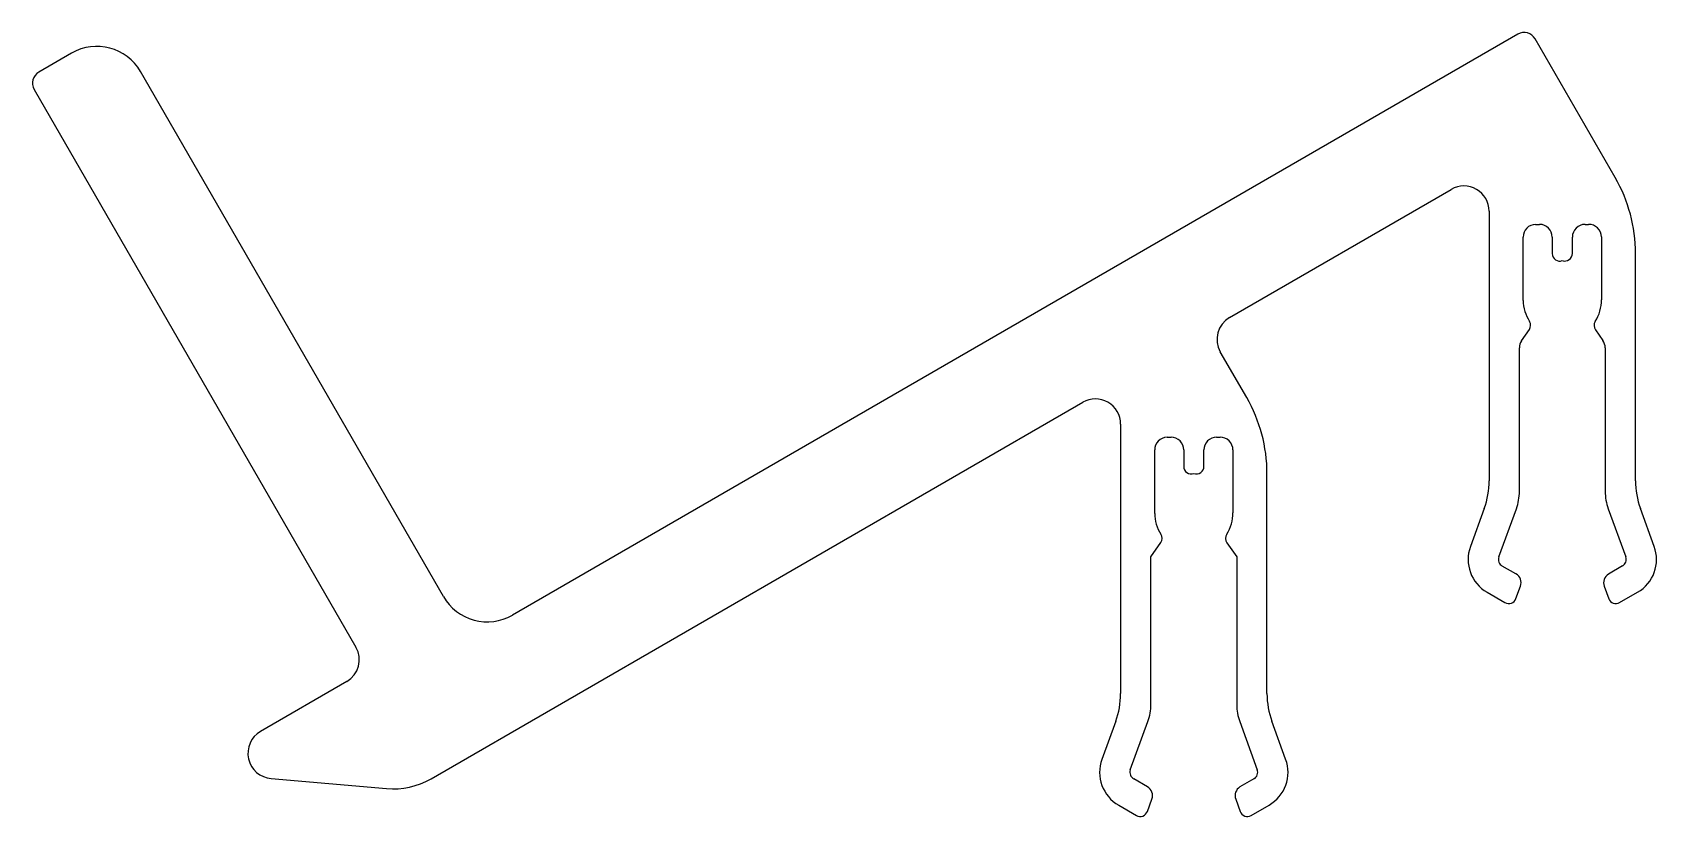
# Model space of a CAD drawing. Extents: x 2901.6 to 2966, y 1107.9 to 1138.9.
import ezdxf

# ---------------------------------------------------------------- set-up
doc = ezdxf.new("R2010")
doc.units = 0
doc.layers.get('0').update_dxf_attribs({"linetype": 'CONTINUOUS'})

msp = doc.modelspace()

# ---------------------------------------------------------------- linework, layer by layer
for p, q in [((2960.492, 1138.851), (2920.654, 1115.852)), ((2964.348, 1133.173), (2961.175, 1138.668)), ((2903.19, 1138.101), (2901.891, 1137.351)), ((2917.922, 1116.584), (2905.922, 1137.369)), ((2901.708, 1136.668), (2914.458, 1114.584)), ((2949.068, 1127.637), (2957.851, 1132.708)), ((2959.351, 1131.842), (2959.351, 1121.169)), ((2961.19, 1131.32), (2961.351, 1131.32)), ((2963.152, 1131.32), (2963.151, 1131.321)), ((2963.151, 1131.321), (2963.29, 1131.32)), ((2960.701, 1128.309), (2960.701, 1130.821)), ((2961.851, 1130.82), (2961.851, 1130.82)), ((2961.851, 1130.82), (2961.851, 1130.162)), ((2962.651, 1130.174), (2962.651, 1130.82)), ((2963.801, 1130.826), (2963.801, 1128.335)), ((2965.151, 1121.169), (2965.151, 1130.173)), ((2960.639, 1126.715), (2960.947, 1127.155)), ((2963.562, 1127.146), (2963.861, 1126.719)), ((2949.747, 1124.461), (2948.702, 1126.271)), ((2960.551, 1120.746), (2960.551, 1126.432)), ((2963.951, 1126.432), (2963.951, 1120.746)), ((2917.433, 1109.373), (2943.251, 1124.279)), ((2944.751, 1123.413), (2944.751, 1123.413)), ((2944.751, 1123.413), (2944.751, 1112.74)), ((2946.59, 1122.891), (2946.751, 1122.891)), ((2948.552, 1122.891), (2948.551, 1122.891)), ((2948.551, 1122.891), (2948.69, 1122.891)), ((2946.101, 1119.877), (2946.101, 1122.391)), ((2947.251, 1122.391), (2947.251, 1122.391)), ((2947.251, 1122.391), (2947.251, 1121.733)), ((2948.051, 1121.744), (2948.051, 1122.391)), ((2949.201, 1122.391), (2949.201, 1122.391)), ((2949.201, 1122.391), (2949.201, 1119.903)), ((2950.551, 1112.74), (2950.551, 1121.461)), ((2959.158, 1120.075), (2958.61, 1118.568)), ((2959.158, 1120.074), (2959.158, 1120.075)), ((2959.735, 1118.152), (2960.431, 1120.062)), ((2964.072, 1120.062), (2964.765, 1118.157)), ((2965.892, 1118.571), (2965.344, 1120.074)), ((2945.951, 1118.161), (2946.347, 1118.726)), ((2948.962, 1118.717), (2949.351, 1118.161)), ((2945.951, 1112.317), (2945.951, 1118.161)), ((2949.351, 1118.161), (2949.351, 1112.303)), ((2960.415, 1117.48), (2959.874, 1117.792)), ((2964.633, 1117.795), (2964.079, 1117.475)), ((2960.412, 1116.502), (2960.592, 1116.996)), ((2963.912, 1116.992), (2964.092, 1116.499)), ((2959.269, 1116.755), (2959.98, 1116.345)), ((2964.522, 1116.345), (2965.233, 1116.755)), ((2914.092, 1113.218), (2910.676, 1111.246)), ((2944.558, 1111.645), (2944.01, 1110.138)), ((2944.558, 1111.645), (2944.558, 1111.645)), ((2945.135, 1109.721), (2945.831, 1111.633)), ((2949.472, 1111.632), (2950.164, 1109.73)), ((2951.289, 1110.148), (2950.744, 1111.645)), ((2911.101, 1109.383), (2915.671, 1108.983)), ((2945.815, 1109.051), (2945.275, 1109.362)), ((2950.033, 1109.365), (2949.479, 1109.045)), ((2944.676, 1108.322), (2945.38, 1107.916)), ((2945.812, 1108.073), (2945.992, 1108.567)), ((2949.312, 1108.563), (2949.49, 1108.073)), ((2949.922, 1107.916), (2950.633, 1108.326))]:
    msp.add_line(p, q)
for centre, radius, start, end in [((2960.742, 1138.418), 0.5, 29.99945, 119.99945), ((2904.19, 1136.369), 2, 29.99945, 119.99945), ((2902.141, 1136.918), 0.5, 119.99945, 209.99945), ((2959.151, 1130.173), 6, 359.99992, 29.99945), ((2958.351, 1131.842), 1, 359.99966, 119.99945), ((2961.201, 1130.821), 0.5, 91.32972, 180.00197), ((2961.351, 1130.82), 0.5, 359.99603, 90.01742), ((2963.151, 1130.82), 0.5, 89.9367, 179.99603), ((2963.301, 1130.82), 0.5, 0.57644, 91.24984), ((2962.151, 1130.168), 0.3, 181.1302, 289.45433), ((2962.351, 1130.168), 0.3, 250.49976, 1.1302), ((2962.251, 1128.32), 1.55, 180.42837, 212.79934), ((2962.251, 1128.32), 1.55, 327.23605, 0.54665), ((2949.568, 1126.771), 1, 119.99945, 209.99945), ((2960.696, 1127.319), 0.3, 326.85438, 32.60561), ((2963.807, 1127.319), 0.3, 147.23148, 215.19894), ((2961.051, 1126.432), 0.5, 145.62413, 179.9991), ((2963.451, 1126.432), 0.5, 0.00037, 35.00997), ((2943.751, 1123.413), 1, 359.99951, 119.99945), ((2944.551, 1121.461), 6, 359.99982, 29.99945), ((2946.601, 1122.391), 0.5, 91.32972, 180.00257), ((2946.751, 1122.391), 0.5, 359.99603, 90.01742), ((2948.551, 1122.391), 0.5, 89.9367, 179.99603), ((2948.701, 1122.391), 0.5, 359.99917, 91.24984), ((2947.551, 1121.739), 0.3, 181.1302, 289.45433), ((2947.751, 1121.739), 0.3, 250.49976, 1.1302), ((2956.151, 1121.169), 3.2, 339.99431, 359.99967), ((2968.351, 1121.169), 3.2, 179.99967, 199.99867), ((2958.551, 1120.746), 2, 339.99951, 359.99914), ((2965.951, 1120.746), 2, 180.00038, 199.99996), ((2947.651, 1119.891), 1.55, 180.54458, 212.91604), ((2947.651, 1119.891), 1.55, 327.23607, 0.43107), ((2946.096, 1118.89), 0.3, 326.8492, 32.00293), ((2949.207, 1118.89), 0.3, 147.23148, 215.19939), ((2960.019, 1118.054), 1.5, 159.99431, 239.99769), ((2964.483, 1118.054), 1.5, 299.99945, 20.1252), ((2960.019, 1118.054), 0.3, 161.10885, 241.13235), ((2964.483, 1118.054), 0.3, 299.99945, 19.99885), ((2960.216, 1117.133), 0.4, 339.98424, 60.19791), ((2964.287, 1117.133), 0.4, 121.26998, 200.61878), ((2919.654, 1117.584), 2, 209.99945, 299.99945), ((2960.13, 1116.605), 0.3, 239.99747, 339.99637), ((2964.372, 1116.605), 0.3, 200.61878, 299.99945), ((2913.592, 1114.084), 1, 299.99945, 29.99945), ((2941.551, 1112.74), 3.2, 339.99431, 359.99951), ((2953.751, 1112.74), 3.2, 179.99956, 199.99867), ((2943.951, 1112.317), 2, 340.00006, 359.99957), ((2951.351, 1112.317), 2, 180.39922, 199.99996), ((2911.176, 1110.38), 1, 119.99945, 265.65657), ((2945.419, 1109.625), 1.5, 159.99431, 240.31505), ((2949.883, 1109.625), 1.5, 299.99945, 20.3828), ((2915.933, 1111.971), 3, 264.99815, 299.99945), ((2945.419, 1109.625), 0.3, 161.28848, 241.36137), ((2949.883, 1109.625), 0.3, 299.99945, 20.34192), ((2945.616, 1108.704), 0.4, 339.9821, 60.19545), ((2949.687, 1108.703), 0.4, 121.26998, 200.61878), ((2945.53, 1108.176), 0.3, 239.99585, 339.99423), ((2949.772, 1108.176), 0.3, 199.99648, 299.99945)]:
    msp.add_arc(centre, radius, start, end)

doc.saveas('drawing.dxf')
